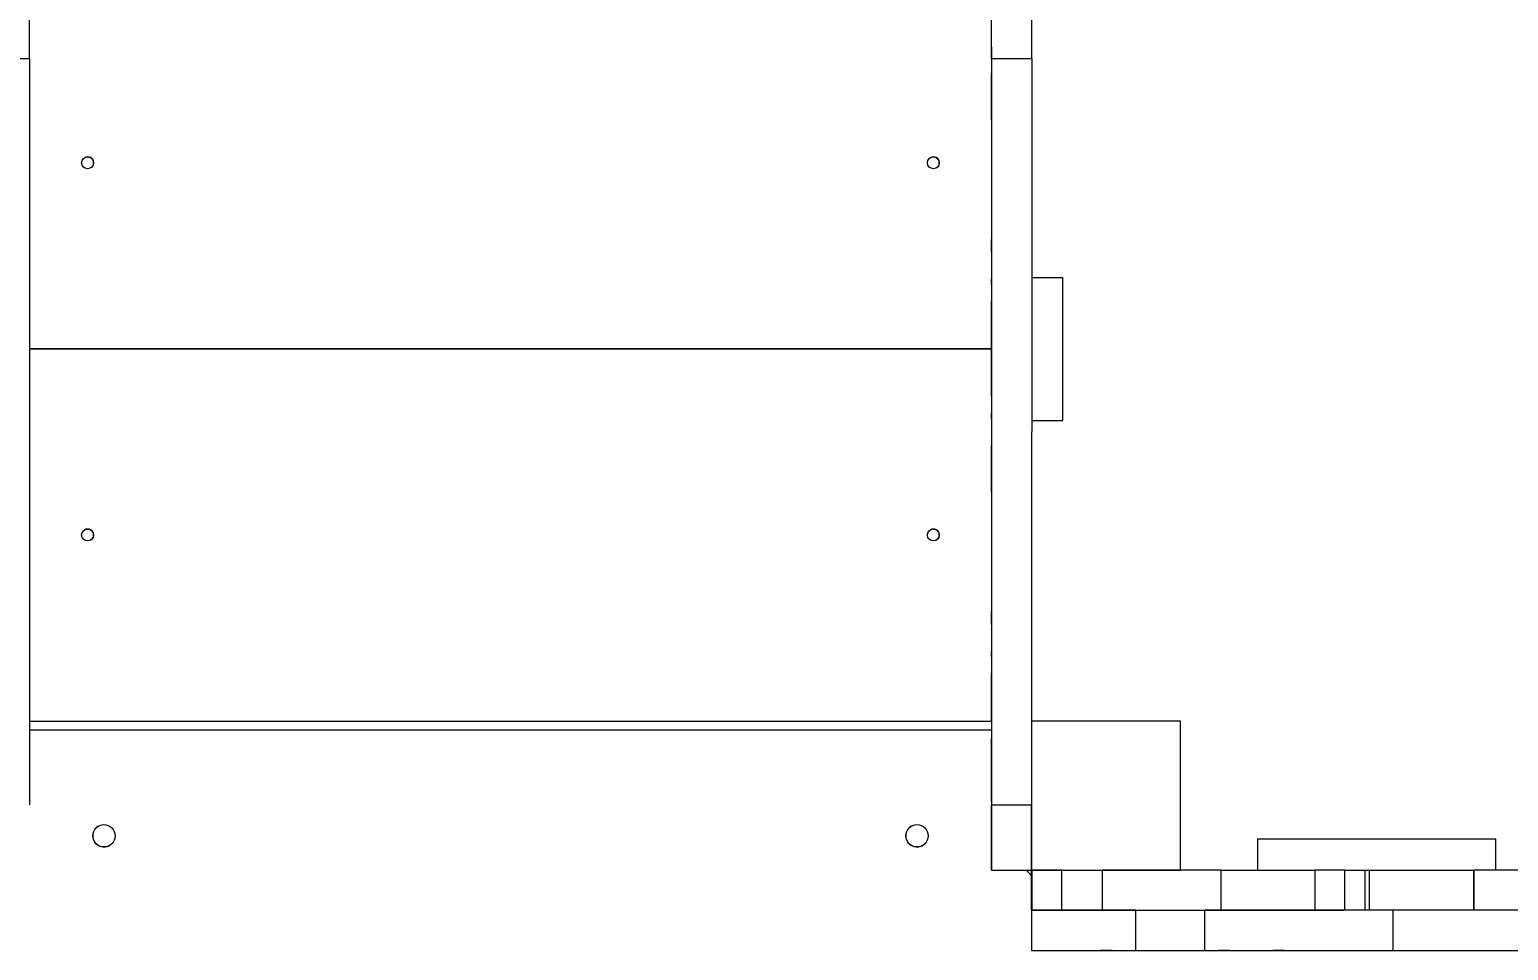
# Model space of a CAD drawing. Header units: millimetres. Extents: x -5411 to 4453, y -4856 to 4572.
# Drawn here: x -927 to 66, y -552 to 67 of the extents above; entities that cross this region are included whole.
import ezdxf

# ---------------------------------------------------------------- set-up
doc = ezdxf.new("R2010")
doc.units = ezdxf.units.MM
for name, color, linetype in [('DIKOM_ОБЪЕКТ', 7, 'Continuous'), ('DIKOM_РАЗМЕР_ЗОНА', 7, 'Continuous'), ('DIKOM_РАЗМЕР_ОБЪЕКТА', 7, 'Continuous')]:
    doc.layers.add(name, color=color, linetype=linetype)
doc.styles.add('style1', font='arial.ttf', dxfattribs={"width": 0.8})
doc.dimstyles.new('1-50', dxfattribs={"dimtxt": 300, "dimasz": 200, "dimexe": 100, "dimexo": 0, "dimgap": 100, "dimtad": 1, "dimdec": 0, "dimtxsty": 'style1', "dimcen": 0, "dimclrd": 7, "dimclre": 7, "dimadec": 1, "dimazin": 2, "dimtfac": 1, "dimtdec": 0, "dimtmove": 1, "dimatfit": 3, "dimfxl": 0, "dimlwd": 25, "dimlwe": 18, "dimarcsym": 0})

# ---------------------------------------------------------------- blocks, each defined once
blk = doc.blocks.new('*D18')
at = {"layer": 'Defpoints', "color": 0, "transparency": 16777216}
for p in [(2387.05, 2132.04), (-2288.17, -1197.55), (-2288.17, -4149.78)]:
    blk.add_point(p, dxfattribs=at)
at = {"layer": 'DIKOM_РАЗМЕР_ОБЪЕКТА', "color": 7, "lineweight": 18, "transparency": 16777216}
for p, q in [((2387.05, 2132.04), (2387.05, -4249.78)), ((-2288.17, -1197.55), (-2288.17, -4249.78))]:
    blk.add_line(p, q, dxfattribs=at)
at = {"layer": 'DIKOM_РАЗМЕР_ОБЪЕКТА', "color": 7, "lineweight": 25, "transparency": 16777216}
blk.add_line((2187.05, -4149.78), (-2088.17, -4149.78), dxfattribs=at)
at = {"layer": 'DIKOM_РАЗМЕР_ОБЪЕКТА', "color": 7, "transparency": 16777216}
for points in [[(-2088.17, -4116.44), (-2088.17, -4183.11), (-2288.17, -4149.78)], [(2187.05, -4116.44), (2187.05, -4183.11), (2387.05, -4149.78)]]:
    blk.add_solid(points, dxfattribs=at)
at = {"layer": 'DIKOM_РАЗМЕР_ОБЪЕКТА', "color": 0, "transparency": 16777216, "insert": (49.44, -3896.6), "char_height": 300, "attachment_point": 5, "style": 'style1'}
blk.add_mtext('4700', dxfattribs=at)
blk = doc.blocks.new('*D17')
at = {"layer": 'Defpoints', "color": 0, "transparency": 16777216}
for p in [(2072.05, 2677.64), (-4352.5, -1563.61), (-993.06, -1563.61)]:
    blk.add_point(p, dxfattribs=at)
at = {"layer": 'DIKOM_РАЗМЕР_ОБЪЕКТА', "color": 7, "lineweight": 18, "transparency": 16777216}
for p, q in [((2072.05, 2677.64), (-4452.5, 2677.64)), ((-993.06, -1563.61), (-4452.5, -1563.61))]:
    blk.add_line(p, q, dxfattribs=at)
at = {"layer": 'DIKOM_РАЗМЕР_ОБЪЕКТА', "color": 7, "lineweight": 25, "transparency": 16777216}
blk.add_line((-4352.5, 2477.64), (-4352.5, -1363.61), dxfattribs=at)
at = {"layer": 'DIKOM_РАЗМЕР_ОБЪЕКТА', "color": 7, "transparency": 16777216}
for points in [[(-4385.83, 2477.64), (-4319.17, 2477.64), (-4352.5, 2677.64)], [(-4385.83, -1363.61), (-4319.17, -1363.61), (-4352.5, -1563.61)]]:
    blk.add_solid(points, dxfattribs=at)
at = {"layer": 'DIKOM_РАЗМЕР_ОБЪЕКТА', "color": 0, "transparency": 16777216, "insert": (-4505.67, 774.58), "char_height": 300, "attachment_point": 5, "rotation": 90, "style": 'style1'}
blk.add_mtext('4200', dxfattribs=at)
blk = doc.blocks.new('*D15')
at = {"layer": 'Defpoints', "color": 0, "transparency": 16777216}
for p in [(4453.3, 2185.88), (-3812.95, -1476.34), (4453.3, -4756.32)]:
    blk.add_point(p, dxfattribs=at)
at = {"layer": 'DIKOM_РАЗМЕР_ЗОНА', "color": 7, "lineweight": 18, "transparency": 16777216}
for p, q in [((4453.3, 2185.88), (4453.3, -4856.32)), ((-3812.95, -1476.34), (-3812.95, -4856.32))]:
    blk.add_line(p, q, dxfattribs=at)
at = {"layer": 'DIKOM_РАЗМЕР_ЗОНА', "color": 7, "lineweight": 25, "transparency": 16777216}
blk.add_line((-3612.95, -4756.32), (4253.3, -4756.32), dxfattribs=at)
at = {"layer": 'DIKOM_РАЗМЕР_ЗОНА', "color": 7, "transparency": 16777216}
for points in [[(-3612.95, -4722.99), (-3612.95, -4789.66), (-3812.95, -4756.32)], [(4253.3, -4722.99), (4253.3, -4789.66), (4453.3, -4756.32)]]:
    blk.add_solid(points, dxfattribs=at)
at = {"layer": 'DIKOM_РАЗМЕР_ЗОНА', "color": 0, "transparency": 16777216, "insert": (320.18, -4503.05), "char_height": 300, "attachment_point": 5, "style": 'style1'}
blk.add_mtext('8300', dxfattribs=at)
blk = doc.blocks.new('*D16')
at = {"layer": 'Defpoints', "color": 0, "transparency": 16777216}
for p in [(-4960.5, 4571.52), (2653.3, 4571.52), (491.45, -3022.36)]:
    blk.add_point(p, dxfattribs=at)
at = {"layer": 'DIKOM_РАЗМЕР_ЗОНА', "color": 7, "lineweight": 18, "transparency": 16777216}
for p, q in [((2653.3, 4571.52), (-5060.5, 4571.52)), ((491.45, -3022.36), (-5060.5, -3022.36))]:
    blk.add_line(p, q, dxfattribs=at)
at = {"layer": 'DIKOM_РАЗМЕР_ЗОНА', "color": 7, "lineweight": 25, "transparency": 16777216}
blk.add_line((-4960.5, -2822.36), (-4960.5, 4371.52), dxfattribs=at)
at = {"layer": 'DIKOM_РАЗМЕР_ЗОНА', "color": 7, "transparency": 16777216}
for points in [[(-4993.84, 4371.52), (-4927.17, 4371.52), (-4960.5, 4571.52)], [(-4993.84, -2822.36), (-4927.17, -2822.36), (-4960.5, -3022.36)]]:
    blk.add_solid(points, dxfattribs=at)
at = {"layer": 'DIKOM_РАЗМЕР_ЗОНА', "color": 0, "transparency": 16777216, "insert": (-5213.68, 774.58), "char_height": 300, "attachment_point": 5, "rotation": 90, "style": 'style1'}
blk.add_mtext('7600', dxfattribs=at)

msp = doc.modelspace()

# ---------------------------------------------------------------- linework, layer by layer
at = {"layer": 'DIKOM_ОБЪЕКТ', "color": 7, "linetype": 'Continuous', "lineweight": 15}
for p, q in [((-281.35, 55.48), (-281.35, -100.52)), ((-954.32, 47.63), (-927.32, 47.63)), ((-927.32, 47.63), (-927.33, -453.74)), ((-281.32, 47.63), (-281.33, -453.74)), ((-281.32, 47.63), (-254.32, 47.63)), ((-254.32, 47.63), (-254.33, -453.74)), ((-281.34, 37.48), (-281.33, 37.49)), ((-281.34, 37.48), (-281.33, 37.48)), ((-281.34, 28.73), (-281.34, -51.27)), ((-281.34, 28.73), (-281.33, 28.73)), ((-281.33, 6.25), (-281.33, -73.75)), ((-281.34, -51.27), (-281.33, -51.27)), ((-281.34, -82.52), (-281.33, -82.51)), ((-254.32, -99.51), (-233.33, -99.51)), ((-281.35, -147.52), (-281.35, -115.52)), ((-927.33, -147.52), (-281.35, -147.52)), ((-927.33, -147.52), (-281.35, -147.52)), ((-281.35, -147.52), (-927.33, -147.52)), ((-281.35, -147.52), (-281.35, -147.52)), ((-281.35, -179.52), (-281.35, -147.52)), ((-281.35, -194.52), (-281.35, -350.52)), ((-254.33, -195.51), (-233.33, -195.51)), ((-254.33, -195.52), (-233.35, -195.52)), ((-233.33, -195.51), (-233.35, -195.52)), ((-281.35, -212.52), (-281.33, -212.51)), ((-281.35, -212.52), (-281.33, -212.52)), ((-281.35, -221.28), (-281.35, -301.28)), ((-281.35, -221.28), (-281.33, -221.28)), ((-281.33, -243.76), (-281.33, -323.76)), ((-281.35, -301.28), (-281.33, -301.28)), ((-281.35, -332.52), (-281.33, -332.51)), ((-281.35, -397.52), (-281.35, -365.52)), ((-927.33, -397.52), (-281.35, -397.52)), ((-927.33, -397.53), (-281.36, -397.53)), ((-927.33, -397.53), (-281.35, -397.53)), ((-281.36, -403.53), (-927.33, -403.53)), ((-281.36, -397.53), (-281.36, -409.16)), ((-281.35, -397.52), (-281.35, -397.53)), ((-254.33, -397.51), (-254.33, -397.51)), ((-254.33, -397.51), (-254.33, -497.51)), ((-154.33, -397.51), (-254.33, -397.51)), ((-154.33, -497.51), (-154.33, -397.51)), ((-281.36, -447.53), (-281.36, -409.16)), ((-281.33, -453.74), (-254.33, -453.74)), ((-102.58, -476.53), (-102.58, -497.52)), ((57.42, -497.52), (57.42, -476.53)), ((-873.48, -480.94), (-873.48, -480.94)), ((-327.48, -480.94), (-327.48, -480.94)), ((-281.34, -497.51), (-281.36, -497.53)), ((-281.36, -497.53), (-254.36, -497.53)), ((-281.34, -497.51), (-254.34, -497.51)), ((-254.33, -497.51), (-254.36, -497.53)), ((-254.34, -497.51), (-254.36, -497.53)), ((-254.36, -524.53), (-254.36, -497.53)), ((-254.35, -497.52), (-254.35, -524.52)), ((-254.18, -497.52), (-254.35, -497.52)), ((-254.33, -497.51), (-154.33, -497.51)), ((-254.18, -497.52), (-254.17, -497.51)), ((-254.18, -524.52), (-254.18, -497.52)), ((-254.17, -497.51), (-254.17, -524.51)), ((-234.17, -524.51), (-234.17, -497.51)), ((-234.17, -497.51), (-206.98, -497.51)), ((-206.98, -497.51), (-206.98, -524.51)), ((-154.33, -497.51), (-154.34, -497.51)), ((-127.16, -524.51), (-127.16, -497.51)), ((-127.16, -497.51), (-64.06, -497.52)), ((-64.06, -497.52), (-64.06, -524.52)), ((-43.89, -524.52), (-43.89, -497.52)), ((-43.89, -497.53), (-30.36, -497.53)), ((-30.36, -497.53), (-27.36, -497.53)), ((-30.36, -524.52), (-30.36, -497.53)), ((-27.36, -524.52), (-27.36, -497.53)), ((42.65, -497.52), (42.65, -497.52)), ((42.65, -497.52), (42.65, -524.52)), ((42.65, -524.52), (42.65, -497.52)), ((-254.36, -524.53), (-254.35, -524.52)), ((-254.35, -524.53), (-254.36, -524.53)), ((-254.35, -524.52), (-254.35, -551.52)), ((-254.34, -524.52), (-254.35, -524.52)), ((-254.34, -524.52), (-254.34, -551.52)), ((-254.17, -524.52), (-254.17, -524.51)), ((-234.17, -524.51), (-206.98, -524.51)), ((-184.34, -551.52), (-184.34, -524.52)), ((-184.34, -524.52), (-138.32, -524.52)), ((-138.32, -524.52), (-138.32, -551.52)), ((-127.16, -524.51), (-64.06, -524.52)), ((-11.8, -524.52), (-11.8, -551.52)), ((686.23, -524.53), (-11.8, -524.52)), ((-254.35, -551.52), (-254.34, -551.52)), ((-184.34, -551.52), (-138.32, -551.52)), ((-11.8, -551.52), (686.23, -551.53))]:
    msp.add_line(p, q, dxfattribs=at)
at = {"layer": 'DIKOM_ОБЪЕКТ', "color": 7, "linetype": 'Continuous', "lineweight": 15, "flags": 128}
for points in [[(-927.32, 47.63), (-927.32, 52.67), (-927.32, 57.89), (-927.32, 63.27), (-927.32, 68.79), (-927.32, 74.45), (-927.32, 80.2), (-927.32, 86.04), (-927.32, 91.95), (-927.32, 97.89), (-927.32, 103.86)], [(-281.32, 47.63), (-281.32, 52.67), (-281.32, 57.89), (-281.32, 63.27), (-281.32, 68.79), (-281.32, 74.45), (-281.32, 80.2), (-281.32, 86.04), (-281.32, 91.95), (-281.32, 97.89), (-281.32, 103.86)], [(-254.32, 47.63), (-254.32, 52.67), (-254.32, 57.89), (-254.32, 63.27), (-254.32, 68.79), (-254.32, 74.45), (-254.32, 80.2), (-254.32, 86.04), (-254.32, 91.95), (-254.32, 97.89), (-254.32, 103.86)], [(-281.35, 55.48), (-281.35, 57.04), (-281.35, 58.54), (-281.35, 59.35)], [(-281.34, 37.48), (-281.34, 37.33), (-281.34, 36.89), (-281.34, 36.16), (-281.34, 35.16), (-281.34, 33.89), (-281.34, 32.38), (-281.34, 30.65), (-281.34, 28.73)], [(-281.33, 6.25), (-281.33, 8.58), (-281.33, 11.08), (-281.33, 13.7), (-281.33, 16.39), (-281.33, 19.1), (-281.33, 21.78), (-281.33, 24.38), (-281.33, 26.85), (-281.33, 29.15), (-281.33, 31.24), (-281.33, 33.08), (-281.33, 34.63), (-281.33, 35.86), (-281.33, 36.76), (-281.33, 37.31), (-281.33, 37.49)], [(-281.34, -51.27), (-281.34, -53.61), (-281.34, -56.11), (-281.34, -58.73), (-281.34, -61.42), (-281.34, -64.12), (-281.34, -66.8), (-281.34, -69.4), (-281.34, -71.87), (-281.34, -74.18), (-281.34, -76.27), (-281.34, -78.1), (-281.34, -79.65), (-281.34, -80.89), (-281.34, -81.79), (-281.34, -82.34), (-281.34, -82.52)], [(-281.33, -82.51), (-281.33, -82.36), (-281.33, -81.92), (-281.33, -81.19), (-281.33, -80.19), (-281.33, -78.92), (-281.33, -77.41), (-281.33, -75.68), (-281.33, -73.75)], [(-281.35, -104.39), (-281.35, -103.58), (-281.35, -102.08), (-281.35, -100.52)], [(-233.33, -195.51), (-233.33, -195.33), (-233.33, -194.78), (-233.33, -193.88), (-233.33, -192.62), (-233.33, -191.02), (-233.33, -189.08), (-233.33, -186.83), (-233.33, -184.28), (-233.33, -181.45), (-233.33, -178.37), (-233.33, -175.04), (-233.33, -171.51), (-233.33, -167.8), (-233.33, -163.93), (-233.33, -159.94), (-233.33, -155.85), (-233.33, -151.7), (-233.33, -147.51), (-233.33, -143.33), (-233.33, -139.18), (-233.33, -135.09), (-233.33, -131.1), (-233.33, -127.23), (-233.33, -123.51), (-233.33, -119.98), (-233.33, -116.66), (-233.33, -113.57), (-233.33, -110.74), (-233.33, -108.19), (-233.33, -105.94), (-233.33, -104.01), (-233.33, -102.41), (-233.33, -101.15), (-233.33, -100.24), (-233.33, -99.7), (-233.33, -99.51)], [(-281.34, -151.52), (-281.34, -151.34), (-281.34, -150.83), (-281.34, -150.02), (-281.34, -148.98), (-281.34, -147.82), (-281.34, -146.63), (-281.34, -145.52), (-281.34, -144.59), (-281.34, -143.92), (-281.34, -143.57), (-281.34, -143.57), (-281.34, -143.92), (-281.34, -144.59), (-281.34, -145.52), (-281.34, -146.63), (-281.34, -147.82), (-281.34, -148.98), (-281.34, -150.02), (-281.34, -150.83), (-281.34, -151.34), (-281.34, -151.52)], [(-281.33, -151.51), (-281.33, -151.34), (-281.33, -150.82), (-281.33, -150.01), (-281.33, -148.98), (-281.33, -147.81), (-281.33, -146.62), (-281.33, -145.51), (-281.33, -144.58), (-281.33, -143.91), (-281.33, -143.56), (-281.33, -143.56), (-281.33, -143.91), (-281.33, -144.58), (-281.33, -145.51), (-281.33, -146.62), (-281.33, -147.81), (-281.33, -148.98), (-281.33, -150.01), (-281.33, -150.82), (-281.33, -151.34), (-281.33, -151.51)], [(-281.35, -194.52), (-281.35, -192.96), (-281.35, -191.46), (-281.35, -190.65)], [(-281.35, -212.52), (-281.35, -212.67), (-281.35, -213.11), (-281.35, -213.84), (-281.35, -214.84), (-281.35, -216.11), (-281.35, -217.62), (-281.35, -219.35), (-281.35, -221.28)], [(-281.33, -243.76), (-281.33, -241.42), (-281.33, -238.92), (-281.33, -236.3), (-281.33, -233.61), (-281.33, -230.91), (-281.33, -228.23), (-281.33, -225.63), (-281.33, -223.15), (-281.33, -220.85), (-281.33, -218.76), (-281.33, -216.93), (-281.33, -215.38), (-281.33, -214.14), (-281.33, -213.24), (-281.33, -212.69), (-281.33, -212.51)], [(-281.35, -301.28), (-281.35, -303.61), (-281.35, -306.11), (-281.35, -308.73), (-281.35, -311.42), (-281.35, -314.13), (-281.35, -316.81), (-281.35, -319.41), (-281.35, -321.88), (-281.35, -324.18), (-281.35, -326.27), (-281.35, -328.11), (-281.35, -329.66), (-281.35, -330.89), (-281.35, -331.79), (-281.35, -332.34), (-281.35, -332.52)], [(-281.33, -332.51), (-281.33, -332.36), (-281.33, -331.92), (-281.33, -331.19), (-281.33, -330.19), (-281.33, -328.92), (-281.33, -327.41), (-281.33, -325.68), (-281.33, -323.76)], [(-281.35, -354.4), (-281.35, -353.59), (-281.35, -352.09), (-281.35, -350.52)], [(-281.36, -451.53), (-281.36, -451.35), (-281.36, -450.83), (-281.36, -450.02), (-281.36, -448.99), (-281.36, -447.82), (-281.36, -446.64), (-281.36, -445.53), (-281.36, -444.59), (-281.36, -443.92), (-281.36, -443.57), (-281.36, -443.57), (-281.36, -443.92), (-281.36, -444.59), (-281.36, -445.53), (-281.36, -446.64), (-281.36, -447.82), (-281.36, -448.99), (-281.36, -450.02), (-281.36, -450.83), (-281.36, -451.35), (-281.36, -451.53)], [(-281.34, -451.51), (-281.34, -451.34), (-281.34, -450.82), (-281.34, -450.01), (-281.34, -448.98), (-281.34, -447.81), (-281.34, -446.62), (-281.34, -445.51), (-281.34, -444.58), (-281.34, -443.91), (-281.34, -443.56), (-281.34, -443.56), (-281.34, -443.91), (-281.34, -444.58), (-281.34, -445.51), (-281.34, -446.62), (-281.34, -447.81), (-281.34, -448.98), (-281.34, -450.01), (-281.34, -450.82), (-281.34, -451.34), (-281.34, -451.51)], [(-281.36, -447.53), (-281.36, -451.89), (-281.36, -456.21), (-281.36, -460.47), (-281.36, -464.63), (-281.36, -468.66), (-281.36, -472.53), (-281.36, -476.21), (-281.36, -479.67), (-281.36, -482.88), (-281.36, -485.83), (-281.36, -488.49), (-281.36, -490.83), (-281.36, -492.84), (-281.36, -494.51), (-281.36, -495.82), (-281.36, -496.77), (-281.36, -497.34), (-281.36, -497.53)], [(-281.34, -497.51), (-281.34, -497.33), (-281.34, -496.77), (-281.34, -495.85), (-281.34, -494.57), (-281.34, -492.92), (-281.34, -490.92), (-281.33, -488.58), (-281.33, -485.9), (-281.33, -482.89), (-281.33, -479.56), (-281.33, -475.93), (-281.33, -472.02), (-281.33, -467.82), (-281.33, -463.37), (-281.33, -458.67), (-281.33, -453.74)], [(-254.34, -497.51), (-254.34, -497.33), (-254.34, -496.77), (-254.34, -495.85), (-254.34, -494.57), (-254.34, -492.92), (-254.34, -490.92), (-254.33, -488.58), (-254.33, -485.9), (-254.33, -482.89), (-254.33, -479.56), (-254.33, -475.93), (-254.33, -472.02), (-254.33, -467.82), (-254.33, -463.37), (-254.33, -458.67), (-254.33, -453.74)], [(-102.58, -476.53), (-102.58, -476.53), (-102.4, -476.53), (-101.87, -476.53), (-100.98, -476.53), (-99.74, -476.53), (-98.15, -476.53), (-96.23, -476.53), (-93.98, -476.53), (-91.41, -476.53), (-88.54, -476.53), (-85.36, -476.53), (-81.91, -476.53), (-78.2, -476.53), (-74.23, -476.53), (-70.03, -476.53), (-65.63, -476.53), (-61.03, -476.53), (-56.25, -476.53), (-51.33, -476.53), (-46.28, -476.53), (-41.12, -476.53), (-35.89, -476.53), (-30.59, -476.53), (-25.25, -476.53), (-19.91, -476.53), (-14.57, -476.53), (-9.27, -476.53), (-4.03, -476.53), (1.12, -476.53), (6.17, -476.53), (11.1, -476.53), (15.87, -476.53), (20.47, -476.53), (24.87, -476.53), (29.07, -476.53), (33.04, -476.53), (36.75, -476.53), (40.2, -476.53), (43.38, -476.53), (46.25, -476.53), (48.82, -476.53), (51.07, -476.53), (52.99, -476.53), (54.58, -476.53), (55.82, -476.53), (56.7, -476.53), (57.24, -476.53), (57.42, -476.53), (57.42, -476.53)], [(-234.17, -497.51), (-237.01, -497.51), (-239.8, -497.51), (-242.47, -497.51), (-244.98, -497.51), (-247.26, -497.51), (-249.28, -497.51), (-250.99, -497.51), (-252.36, -497.51), (-253.36, -497.51), (-253.96, -497.51), (-254.17, -497.51)], [(-127.16, -497.51), (-131.02, -497.51), (-135.17, -497.51), (-139.59, -497.51), (-144.27, -497.51), (-149.19, -497.51), (-154.32, -497.51), (-159.66, -497.51), (-165.17, -497.51), (-170.84, -497.51), (-176.66, -497.51), (-182.58, -497.51), (-188.6, -497.51), (-194.69, -497.51), (-200.82, -497.51), (-206.98, -497.51)], [(-43.89, -497.52), (-43.98, -497.52), (-44.43, -497.52), (-45.24, -497.52), (-46.41, -497.52), (-47.93, -497.52), (-49.79, -497.52), (-52, -497.52), (-54.54, -497.52), (-57.4, -497.52), (-60.58, -497.52), (-64.06, -497.52)], [(-27.36, -497.53), (-22.36, -497.53), (-17.4, -497.53), (-12.48, -497.53), (-7.64, -497.53), (-2.89, -497.53), (1.72, -497.53), (6.19, -497.53), (10.49, -497.53), (14.59, -497.53), (18.48, -497.53), (22.14, -497.53), (25.55, -497.53), (28.68, -497.53), (31.53, -497.53), (34.08, -497.53), (36.32, -497.53), (38.23, -497.53), (39.81, -497.53), (41.05, -497.53), (41.93, -497.53), (42.47, -497.52), (42.65, -497.52)], [(92.65, -497.52), (88.29, -497.52), (83.97, -497.52), (79.71, -497.52), (75.55, -497.52), (71.52, -497.52), (67.65, -497.52), (63.97, -497.52), (60.51, -497.52), (57.29, -497.52), (54.34, -497.52), (51.69, -497.52), (49.35, -497.52), (47.33, -497.52), (45.66, -497.52), (44.35, -497.52), (43.41, -497.52), (42.84, -497.52), (42.65, -497.52)], [(-184.34, -524.52), (-189.34, -524.52), (-194.3, -524.52), (-199.22, -524.52), (-204.06, -524.52), (-208.8, -524.52), (-213.42, -524.52), (-217.89, -524.52), (-222.19, -524.52), (-226.29, -524.52), (-230.18, -524.52), (-233.84, -524.52), (-237.25, -524.52), (-240.38, -524.52), (-243.23, -524.52), (-245.78, -524.52), (-248.02, -524.52), (-249.93, -524.52), (-251.51, -524.52), (-252.74, -524.52), (-253.63, -524.52), (-254.17, -524.52), (-254.34, -524.52)], [(-254.17, -524.51), (-253.96, -524.51), (-253.36, -524.51), (-252.36, -524.51), (-250.99, -524.51), (-249.28, -524.51), (-247.26, -524.51), (-244.98, -524.51), (-242.47, -524.51), (-239.8, -524.51), (-237.01, -524.51), (-234.17, -524.51)], [(-200.34, -524.52), (-200.52, -524.52), (-201.03, -524.52), (-201.84, -524.52), (-202.88, -524.52), (-204.04, -524.52), (-205.23, -524.52), (-206.34, -524.52), (-207.27, -524.52), (-207.94, -524.52), (-208.29, -524.52), (-208.29, -524.52), (-207.94, -524.52), (-207.27, -524.52), (-206.34, -524.52), (-205.23, -524.52), (-204.04, -524.52), (-202.88, -524.52), (-201.84, -524.52), (-201.03, -524.52), (-200.52, -524.52), (-200.34, -524.52)], [(-206.98, -524.51), (-200.82, -524.51), (-194.69, -524.51), (-188.6, -524.51), (-182.58, -524.51), (-176.66, -524.51), (-170.84, -524.51), (-165.17, -524.51), (-159.66, -524.51), (-154.32, -524.51), (-149.19, -524.51), (-144.27, -524.51), (-139.59, -524.51), (-135.17, -524.51), (-131.02, -524.51), (-127.16, -524.51)], [(-11.8, -524.52), (-18.54, -524.52), (-25.51, -524.52), (-32.68, -524.52), (-40.04, -524.52), (-47.59, -524.52), (-55.3, -524.52), (-63.16, -524.52), (-71.16, -524.52), (-79.28, -524.52), (-87.51, -524.52), (-95.84, -524.52), (-104.24, -524.52), (-112.71, -524.52), (-121.22, -524.52), (-129.76, -524.52), (-138.32, -524.52)], [(-64.06, -524.52), (-60.58, -524.52), (-57.4, -524.52), (-54.54, -524.52), (-52, -524.52), (-49.79, -524.52), (-47.93, -524.52), (-46.41, -524.52), (-45.24, -524.52), (-44.68, -524.52)], [(-254.34, -551.52), (-254.17, -551.52), (-253.63, -551.52), (-252.74, -551.52), (-251.51, -551.52), (-249.93, -551.52), (-248.02, -551.52), (-245.78, -551.52), (-243.23, -551.52), (-240.38, -551.52), (-237.25, -551.52), (-233.84, -551.52), (-230.18, -551.52), (-226.29, -551.52), (-222.19, -551.52), (-217.89, -551.52), (-213.42, -551.52), (-208.8, -551.52), (-204.06, -551.52), (-199.22, -551.52), (-194.3, -551.52), (-189.34, -551.52), (-184.34, -551.52)], [(-200.35, -551.52), (-200.52, -551.52), (-201.04, -551.52), (-201.85, -551.52), (-202.88, -551.52), (-204.05, -551.52), (-205.24, -551.52), (-206.35, -551.52), (-207.28, -551.52), (-207.95, -551.52), (-208.3, -551.52), (-208.3, -551.52), (-207.95, -551.52), (-207.28, -551.52), (-206.35, -551.52), (-205.24, -551.52), (-204.05, -551.52), (-202.88, -551.52), (-201.85, -551.52), (-201.04, -551.52), (-200.52, -551.52), (-200.35, -551.52)], [(-138.32, -551.52), (-129.76, -551.52), (-121.22, -551.52), (-112.71, -551.52), (-104.24, -551.52), (-95.84, -551.52), (-87.51, -551.52), (-79.28, -551.52), (-71.16, -551.52), (-63.16, -551.52), (-55.3, -551.52), (-47.59, -551.52), (-40.04, -551.52), (-32.68, -551.52), (-25.51, -551.52), (-18.54, -551.52), (-11.8, -551.52)], [(-121.19, -551.52), (-121.36, -551.52), (-121.88, -551.52), (-122.69, -551.52), (-123.72, -551.52), (-124.89, -551.52), (-126.08, -551.52), (-127.19, -551.52), (-128.12, -551.52), (-128.79, -551.52), (-129.14, -551.52), (-129.14, -551.52), (-128.79, -551.52), (-128.12, -551.52), (-127.19, -551.52), (-126.08, -551.52), (-124.89, -551.52), (-123.72, -551.52), (-122.69, -551.52), (-121.88, -551.52), (-121.36, -551.52), (-121.19, -551.52)], [(-84.49, -551.52), (-84.67, -551.52), (-85.19, -551.52), (-86, -551.52), (-87.03, -551.52), (-88.2, -551.52), (-89.38, -551.52), (-90.49, -551.52), (-91.43, -551.52), (-92.1, -551.52), (-92.45, -551.52), (-92.45, -551.52), (-92.1, -551.52), (-91.43, -551.52), (-90.49, -551.52), (-89.38, -551.52), (-88.2, -551.52), (-87.03, -551.52), (-86, -551.52), (-85.19, -551.52), (-84.67, -551.52), (-84.49, -551.52)]]:
    msp.add_lwpolyline(points, dxfattribs=at)
at = {"layer": 'DIKOM_ОБЪЕКТ', "color": 7, "linetype": 'Continuous', "lineweight": 15}
for centre, radius in [((-888.35, -22.52), 4), ((-320.35, -22.52), 4), ((-888.35, -272.52), 4), ((-320.35, -272.52), 4), ((-877.36, -474.53), 7.5), ((-331.36, -474.53), 7.5)]:
    msp.add_circle(centre, radius, dxfattribs=at)
for centre, radius, start, end in [((-888.35, -22.52), 4, 359.99796, 121.18119), ((-320.35, -22.52), 4, 359.99796, 121.18119), ((-888.35, -22.52), 4, 301.18119, 359.99796), ((-320.35, -22.52), 4, 301.18119, 359.99796), ((-888.36, -272.53), 4, 359.99796, 121.18119), ((-888.36, -272.53), 4, 301.18119, 359.99796), ((-320.36, -272.53), 4, 359.99796, 121.18119), ((-320.36, -272.53), 4, 301.18119, 359.99796), ((-877.36, -474.53), 7.5, 121.18119, 301.18119), ((-331.36, -474.53), 7.5, 121.18119, 301.18119), ((-246.36, -489.53), 14, 214.84453, 235.15545)]:
    msp.add_arc(centre, radius, start, end, dxfattribs=at)

# ---------------------------------------------------------------- dimensions: what is measured, and where the dimension line sits
at = {"layer": 'DIKOM_РАЗМЕР_ЗОНА'}
dim = msp.add_linear_dim(base=(-4960.5, 4571.52), p1=(491.45, -3022.36), p2=(2653.3, 4571.52), angle=90, text='7600', dimstyle='1-50', dxfattribs=at)
dim.commit()
dim.dimension.update_dxf_attribs({"geometry": '*D16', "text_midpoint": (-4960.5, 774.58), "dimtype": 160})
dim = msp.add_linear_dim(base=(4453.3, -4756.32), p1=(-3812.95, -1476.34), p2=(4453.3, 2185.88), text='8300', dimstyle='1-50', dxfattribs=at)
dim.commit()
dim.dimension.update_dxf_attribs({"geometry": '*D15', "text_midpoint": (320.18, -4756.32), "dimtype": 160})
at = {"layer": 'DIKOM_РАЗМЕР_ОБЪЕКТА'}
dim = msp.add_linear_dim(base=(-4352.5, -1563.61), p1=(2072.05, 2677.64), p2=(-993.06, -1563.61), angle=90, text='4200', dimstyle='1-50', dxfattribs=at)
dim.commit()
dim.dimension.update_dxf_attribs({"geometry": '*D17', "text_midpoint": (-4252.5, 774.58), "dimtype": 160})
dim = msp.add_linear_dim(base=(-2288.17, -4149.78), p1=(2387.05, 2132.04), p2=(-2288.17, -1197.55), text='4700', dimstyle='1-50', dxfattribs=at)
dim.commit()
dim.dimension.update_dxf_attribs({"geometry": '*D18', "text_midpoint": (49.44, -4149.78), "dimtype": 160})

doc.saveas('drawing.dxf')
